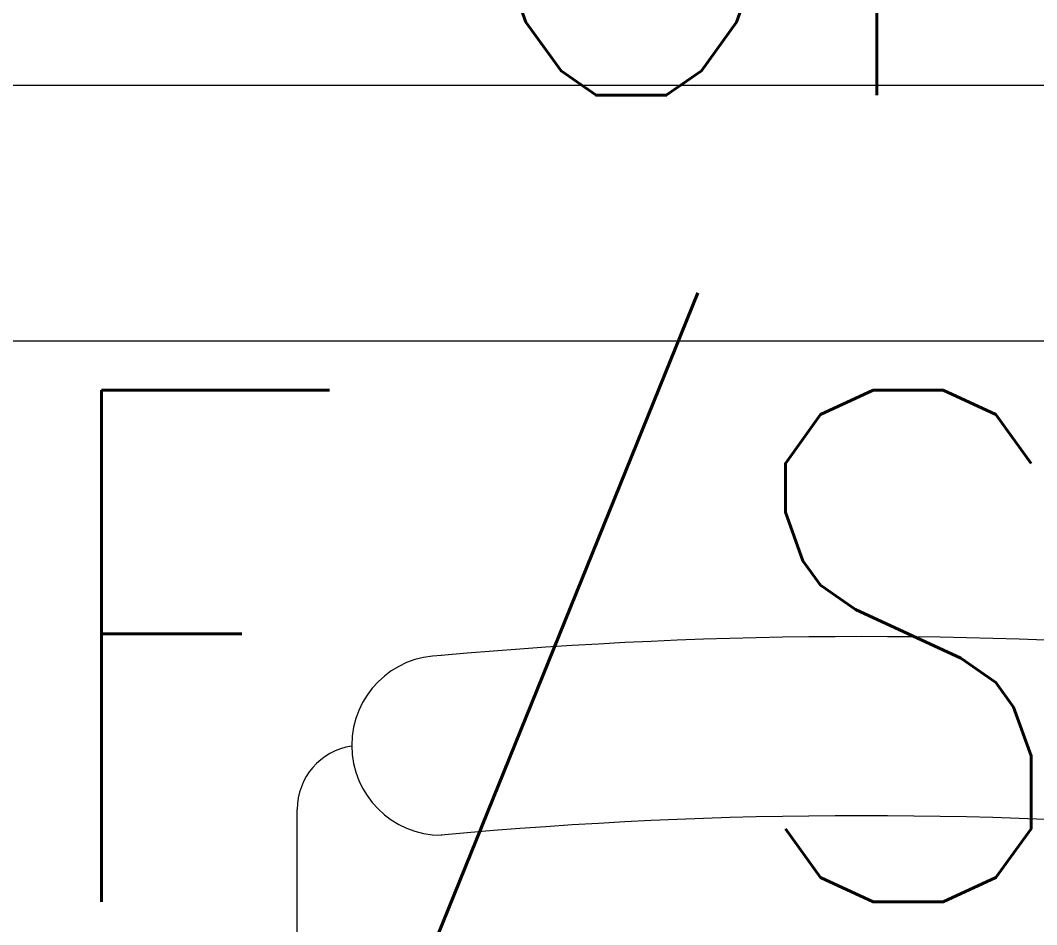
# Model space of a CAD drawing. Header units: inches. Extents: x -12418 to 57169, y -29325 to 19878.
# Drawn here: x 28305.8 to 28703.1, y -6675.5 to -6322.1 of the extents above; entities that cross this region are included whole.
import ezdxf
from ezdxf import colors
from ezdxf.entities.mleader import LeaderData, LeaderLine
from ezdxf.math import Vec2, Vec3

# ---------------------------------------------------------------- set-up
doc = ezdxf.new("R2010")
doc.units = ezdxf.units.IN
doc.header["$LTSCALE"] = 25
doc.header["$MEASUREMENT"] = 0
doc.linetypes.add('DASHDOT', pattern=[25.4, 12.7, -6.35, 0, -6.35])
doc.layers.get('0').update_dxf_attribs({"color": 8})
for name, color, linetype, lineweight in [('00-Ground Floor$0$LOADING', 253, 'Continuous', 5), ('00-Ground Floor$0$Walls', 251, 'Continuous', 5), ('E-LITE-CIRC @ 100', 6, 'Continuous', 25), ('E-LITE-CLNG-CNDT', 6, 'DASHDOT', 35)]:
    doc.layers.add(name, color=color, linetype=linetype, lineweight=lineweight)
doc.styles.add('DC_Simplex', font='SIMPLEX.shx', dxfattribs={"width": 0.7})

# ---------------------------------------------------------------- blocks, each defined once
blk = doc.blocks.new('00-Ground Floor$0$GF21018-P')
at = {"color": 0}
blk.add_line((0.2204937210156821, 0.4756307261486727), (0.2204937210156821, 0.0674977280054634), dxfattribs=at)
for centre, radius, start, end in [((-4.0174444003e-06, 1.846735474002139), 1.776735474005004, 264.6945553321505, 275.3052680112835), ((0.1640881380565453, 0.0424977280054613), 0.0351139560901341, 270.0000000000001, 90), ((0.1954937210156835, 0.0674977280054634), 0.025, 278.5279241468623, 360), ((-3.2405935642e-06, 1.831363171438854), 1.831363171441721, 264.8532206013883, 275.1469821681523)]:
    blk.add_arc(centre, radius, start, end, dxfattribs=at)
blk = doc.blocks.new('00-Ground Floor')
at = {"layer": '00-Ground Floor$0$Walls'}
for p, q in [((23949.50602714092, -6347.427106421324, -5.889685836021185e-07), (29549.50602714044, -6347.427106421281, -5.889685836021185e-07)), ((29449.50602714138, -6447.427106421324, -5.889685836021185e-07), (23949.50602714092, -6447.427106421324, -5.889685836021185e-07))]:
    blk.add_line(p, q, dxfattribs=at)
at = {"layer": '00-Ground Floor$0$LOADING', "extrusion": (2.240207019314473e-05, 7.774263848676325e-06, 0.9999999997188542), "xscale": 1000, "yscale": 1000, "zscale": 1000, "rotation": 179.9985892349695}
blk.add_blockref('00-Ground Floor$0$GF21018-P', (28634.56145023773, -6562.979408618048, 0.5700893843200288), dxfattribs=at)
blk = doc.blocks.new('ARR0W')
at = {"color": 45}
blk.add_ellipse((0, 0), major_axis=(0.4, -7.347638122934264e-17), ratio=0.4, dxfattribs=at)
at = {"color": 45, "ltscale": 0.5}
blk.add_solid([(-1.399999999994179, 0.1666666666569654), (-0.3999999999941792, 0), (-1.399999999994179, -0.1666666666860692)], dxfattribs=at)

msp = doc.modelspace()

# ---------------------------------------------------------------- block references
at = {"layer": 'E-LITE-CLNG-CNDT'}
msp.add_blockref('00-Ground Floor', (0, 0), dxfattribs=at)

# ---------------------------------------------------------------- leaders
at = {"layer": 'E-LITE-CIRC @ 100'}
ml = msp.add_multileader_mtext('Standard', dxfattribs=at)
ml.set_content('{\\Fdc_el_romans|c0;\\W0.8;TO\\Fromans|c0; \\Fsimplex|c0;UPP-GF/S7}', color=256, style='DC_Simplex')
ml.set_leader_properties()
ml.set_arrow_properties(name='ARR0W')
ml.build(insert=Vec2(0, 0))
ml.multileader.update_dxf_attribs({"dogleg_length": 200, "arrow_head_size": 140, "scale": 100})
ctx = ml.context
ctx.base_point, ctx.scale, ctx.char_height, ctx.arrow_head_size, ctx.landing_gap_size, ctx.plane_origin, ctx.plane_x_axis, ctx.plane_y_axis = Vec3(27305.21497411142, -6284.719844479691), 100, 200, 140, 140, Vec3(43072.02149938245, -12183.15642312584), Vec3(0.9999999999998671, 5.157058348692625e-07, 2.106545432364483e-33), Vec3(-5.157058348692625e-07, 0.9999999999998671, -4.038416439073071e-23)
notes = []
notes.append((ctx, [(0, (1, 1, 0), (27196.42455915621, -6284.719900583543), (0.9999999999998671, 5.157058348692625e-07, 2.106545432364483e-33), 108.7904149552201, [(0, [(26593.90745378371, -5797.84962455761)], 0, [])])]))
ctx.mtext.insert, ctx.mtext.text_direction, ctx.mtext.rotation, ctx.mtext.flow_direction = Vec3(27445.21490535062, -6151.386438947558), Vec3(0.9999999999998671, 5.157058343419065e-07, 2.106562423161298e-33), 5.157058343419293e-07, 5
ml = msp.add_multileader_mtext('Standard', dxfattribs=at)
ml.set_content('{\\Fdc_el_romans|c0;\\W0.8;TO\\Fromans|c0; \\Fsimplex|c0;UPP-GF/S6}', color=256, style='DC_Simplex')
ml.set_leader_properties()
ml.set_arrow_properties(name='ARR0W')
ml.build(insert=Vec2(0, 0))
ml.multileader.update_dxf_attribs({"dogleg_length": 200, "arrow_head_size": 140, "scale": 100})
ctx = ml.context
ctx.base_point, ctx.scale, ctx.char_height, ctx.arrow_head_size, ctx.landing_gap_size, ctx.plane_origin, ctx.plane_x_axis, ctx.plane_y_axis = Vec3(26851.96168120035, -6600.001163152363), 100, 200, 140, 140, Vec3(44196.03294565187, -12693.29188048258), Vec3(0.9999999999998671, 5.157058348692625e-07, 2.106545432364483e-33), Vec3(-5.157058348692625e-07, 0.9999999999998671, -4.038416439073071e-23)
ctx.text_align_type = 2
notes.append((ctx, [(1, (1, 1, 0), (29107.41876282194, -6599.999999999985), (-0.9999999999998671, -5.157058348692625e-07, -2.106545432364483e-33), 108.7904149552201, [(0, [(29745.97936040082, -6599.999999999986)], 0, [])])]))
ctx.mtext.insert, ctx.mtext.text_direction, ctx.mtext.rotation, ctx.mtext.alignment, ctx.mtext.flow_direction = Vec3(28858.62827910597, -6466.666794969339), Vec3(0.9999999999998671, 5.157058343419065e-07, 2.106562423161298e-33), 5.157058343419293e-07, 3, 5
for ctx, leaders in notes:
    for number, flags, end, landing, length, lines in leaders:
        leader = LeaderData()
        leader.index, (leader.has_last_leader_line, leader.has_dogleg_vector, leader.attachment_direction) = number, flags
        leader.last_leader_point, leader.dogleg_vector, leader.dogleg_length = Vec3(end), Vec3(landing), length
        for number, points, colour, breaks in lines:
            line = LeaderLine()
            line.index, line.vertices, line.color, line.breaks = number, Vec3.list(points), colors.encode_raw_color(colour), breaks
            leader.lines.append(line)
        ctx.leaders.append(leader)

doc.saveas('drawing.dxf')
